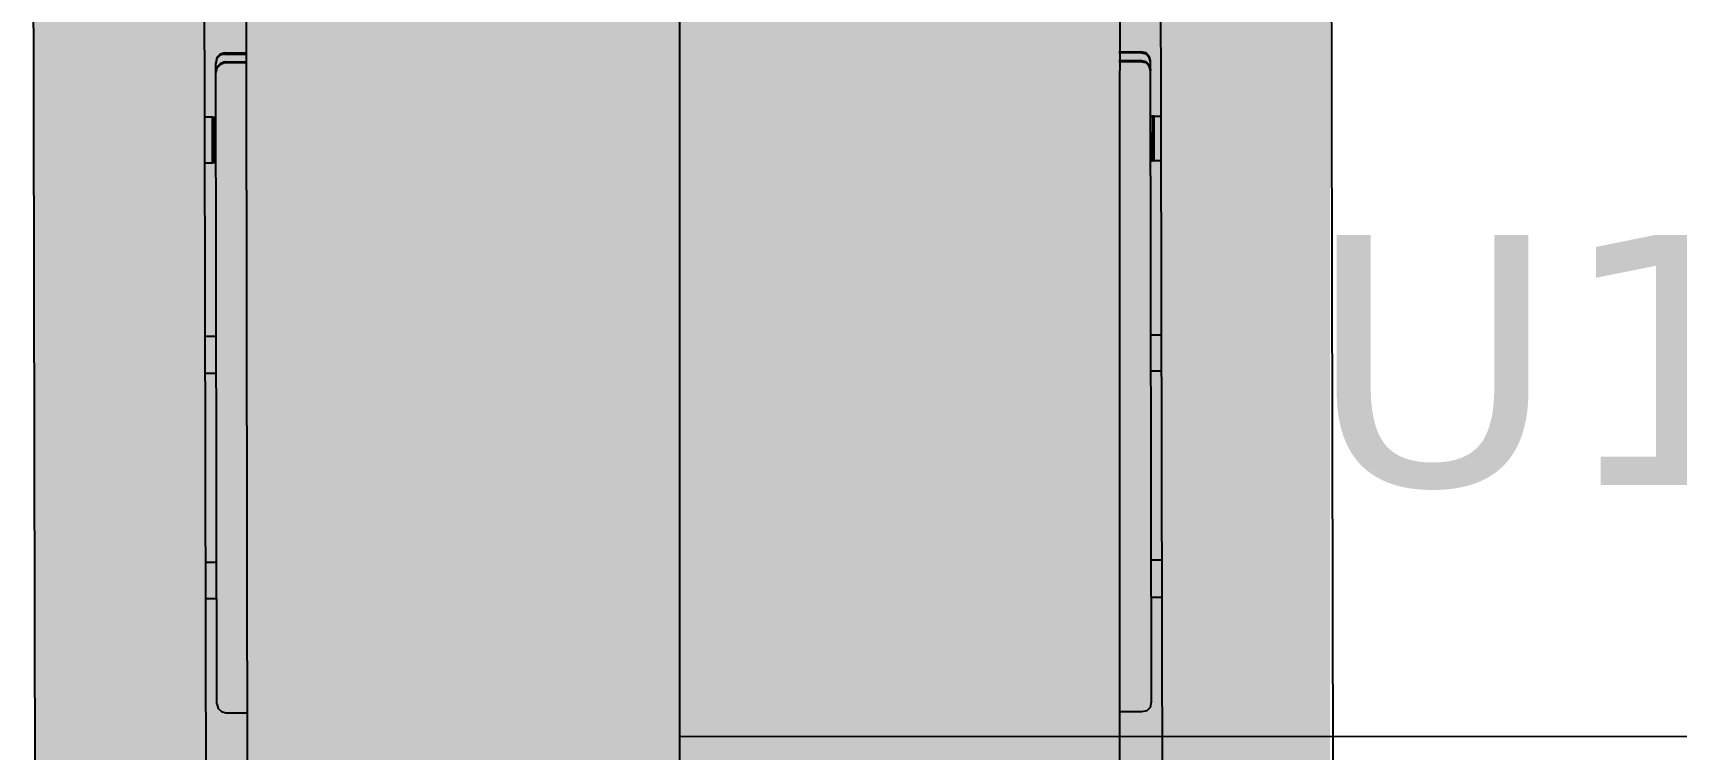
# Model space of a CAD drawing. Header units: millimetres. Extents: x 71819 to 78266, y 23672 to 38445.
# Drawn here: x 74101.6 to 74190.2, y 32699 to 32737.6 of the extents above; entities that cross this region are included whole.
import ezdxf
from ezdxf.enums import TextEntityAlignment as Align

# ---------------------------------------------------------------- set-up
doc = ezdxf.new("R2010")
doc.units = ezdxf.units.MM
doc.linetypes.add('ACAD_ISO03W100', pattern=[30, 12, -18])
doc.layers.add('Plan Archi', color=8, linetype='Continuous')
doc.layers.add('PRISES DE COURANT', color=5, linetype='Continuous')
doc.layers.add('STRUCTURE POUTRES', color=5, linetype='ACAD_ISO03W100', lineweight=20)
doc.styles.add('Verdana', font='verdana.ttf')

# ---------------------------------------------------------------- blocks, each defined once
blk = doc.blocks.new('MALETTI GREEN FIRST PLAN')
at = {"true_color": 0xffffff}
h = blk.add_hatch(color=7, dxfattribs=at)
h.dxf.hatch_style = 1
edge = h.paths.add_edge_path()
edge.add_line((-114.279, -23.901), (-114.279, 23.138))
edge.add_line((-114.279, 23.138), (-111.753, 23.138))
edge.add_line((-111.753, 23.138), (-111.753, 25.369))
edge.add_line((-111.753, 25.369), (-114.455, 25.369))
edge.add_arc((-106.826, 26.805), 7.763, 95.6038, 190.65635, ccw=False)
edge.add_line((-107.584, 34.53), (-34.451, 34.53))
edge.add_line((-34.451, 34.53), (-34.451, -35.294))
edge.add_line((-34.451, -35.294), (-106.82, -35.411))
edge.add_arc((-106.833, -27.699), 7.712, 168.72384, 270.09299, ccw=False)
edge.add_line((-114.396, -26.191), (-111.695, -26.191))
edge.add_line((-111.695, -26.191), (-111.695, -23.901))
edge.add_line((-111.695, -23.901), (-114.22, -23.904))
edge.add_line((-114.22, -23.904), (-114.279, -23.901))
at = {"lineweight": 25}
for points in [[(-44.455, 34.706), (-106.938, 34.589), (-108.23, 34.471), (-109.522, 34.119), (-110.696, 33.591), (-111.753, 32.827), (-112.693, 31.888), (-113.456, 30.831), (-114.044, 29.656), (-114.337, 28.364), (-114.455, 27.072)], [(-52.206, 25.487), (-114.455, 25.369), (-114.455, 27.072)], [(-91.023, 24.841), (-91.493, 24.841), (-91.728, 24.782), (-91.904, 24.606), (-91.963, 24.312)], [(-91.435, 24.841), (-91.669, 24.782), (-91.846, 24.606), (-91.904, 24.312)], [(-91.023, 24.841), (-91.258, 24.782), (-91.435, 24.606), (-91.493, 24.312)], [(-90.965, 24.841), (-91.2, 24.782), (-91.376, 24.606), (-91.435, 24.312)], [(-91.023, 24.841), (-90.965, 24.841)], [(-56.904, 24.899), (-90.965, 24.841)], [(-88.498, 25.017), (-88.498, 25.428)], [(-88.498, 25.017), (-86.091, 25.017), (-86.091, 24.958)], [(-88.498, 25.017), (-88.498, 24.958)], [(-88.498, 24.841), (-88.498, 24.958), (-87.559, 24.958)], [(-87.03, 24.958), (-87.559, 24.958)], [(-87.559, 24.958), (-87.559, 24.841)], [(-86.091, 24.841), (-86.091, 24.958), (-87.03, 24.958)], [(-87.03, 24.841), (-87.03, 24.958)], [(-86.091, 25.428), (-86.091, 25.017)], [(-76.695, 24.841), (-76.695, 25.428)], [(-74.757, 24.841), (-74.757, 25.428)], [(-64.539, 25.487), (-64.539, 24.841)], [(-62.542, 24.899), (-62.542, 25.487)], [(-56.376, 24.371), (-56.435, 24.664), (-56.611, 24.841), (-56.904, 24.899)], [(-91.963, 23.138), (-91.963, 24.312), (-91.904, 24.312), (-91.904, 23.138)], [(-91.493, 23.138), (-91.493, 24.312), (-91.435, 24.312), (-91.435, 23.138)], [(-56.376, 23.196), (-56.376, 24.371)], [(-90.847, -23.901), (-114.22, -23.901), (-114.279, 23.138), (-90.965, 23.196)], [(-52.97, 23.196), (-90.965, 23.196)], [(-91.846, -25.076), (-91.904, -25.076), (-91.904, -23.901)], [(-91.846, -25.076), (-91.846, -23.901)], [(-91.376, -25.076), (-91.435, -25.076), (-91.435, -23.901)], [(-91.376, -23.901), (-91.376, -25.076)], [(-52.794, -23.842), (-90.847, -23.901)], [(-56.317, -25.017), (-56.317, -23.842)], [(-91.904, -25.076), (-91.846, -25.31), (-91.669, -25.487), (-91.376, -25.545)], [(-91.846, -25.076), (-91.787, -25.31), (-91.611, -25.487), (-91.317, -25.545)], [(-91.435, -25.076), (-91.317, -25.31), (-91.141, -25.487), (-90.906, -25.545)], [(-91.376, -25.076), (-91.258, -25.31), (-91.082, -25.487), (-90.847, -25.545)], [(-91.317, -25.545), (-91.376, -25.545)], [(-90.906, -25.545), (-91.317, -25.545)], [(-56.787, -25.487), (-90.847, -25.545), (-90.906, -25.545)], [(-85.973, -25.545), (-85.973, -25.663), (-88.44, -25.663), (-88.44, -25.545)], [(-85.973, -25.721), (-88.44, -25.721), (-88.44, -25.663)], [(-87.441, -25.663), (-87.441, -25.545)], [(-86.971, -25.545), (-86.971, -25.663)], [(-85.973, -25.663), (-85.973, -25.721)], [(-76.636, -26.133), (-76.636, -25.545)], [(-74.639, -26.133), (-74.639, -25.545)], [(-64.421, -25.545), (-64.421, -26.133)], [(-62.483, -26.074), (-62.483, -25.487)], [(-56.787, -25.487), (-56.552, -25.428), (-56.376, -25.252), (-56.317, -25.017)], [(-51.913, -26.074), (-114.396, -26.191), (-114.396, -27.836)], [(-88.44, -25.721), (-88.44, -26.133)], [(-85.973, -26.133), (-85.973, -25.721)], [(-106.82, -35.411), (-43.574, -35.294)]]:
    blk.add_lwpolyline(points, dxfattribs=at)
blk = doc.blocks.new('ETIQ ECL')
at = {"color": 6, "linetype": 'ByBlock'}
blk.add_lwpolyline([(-28.092, 19.8), (28.092, 19.8), (28.092, -19.8), (-28.092, -19.8)], close=True, dxfattribs=at)
at = {"layer": 'STRUCTURE POUTRES', "color": 6, "linetype": 'ByBlock'}
for points in [[(-28.092, 6.6), (28.092, 6.6), (28.092, -6.6), (-28.092, -6.6)], [(-28.092, -6.6), (28.092, -6.6), (28.092, -19.8), (-28.092, -19.8)]]:
    blk.add_lwpolyline(points, close=True, dxfattribs=at)
at = {"layer": 'STRUCTURE POUTRES', "color": 6, "linetype": 'ByBlock', "style": 'Verdana'}
for tag, p in [('CIRCUIT', (0.326, 10.993)), ('CABLE', (-0.49, -2.078)), ('SECTION', (0.374, -14.321))]:
    blk.add_attdef(tag, text='', height=4.5, dxfattribs=at).set_placement(p, align=Align.CENTER)

msp = doc.modelspace()

# ---------------------------------------------------------------- block references
at = {"layer": 'Plan Archi', "linetype": 'Continuous', "rotation": 270}
msp.add_blockref('MALETTI GREEN FIRST PLAN', (74137.049, 32644.656), dxfattribs=at)
at = {"layer": 'PRISES DE COURANT', "color": 6, "linetype": 'ByBlock'}
ref = msp.add_blockref('ETIQ ECL', (74220.792, 32719.483), dxfattribs=dict(at, xscale=3, yscale=3, zscale=3))
ref.add_attrib('CABLE', 'U1000R2V', dxfattribs={"layer": 'STRUCTURE POUTRES', "color": 6, "linetype": 'ByBlock', "height": 13.5, "style": 'Verdana'}).set_placement((74219.323, 32713.25), align=Align.CENTER)

doc.saveas('drawing.dxf')
